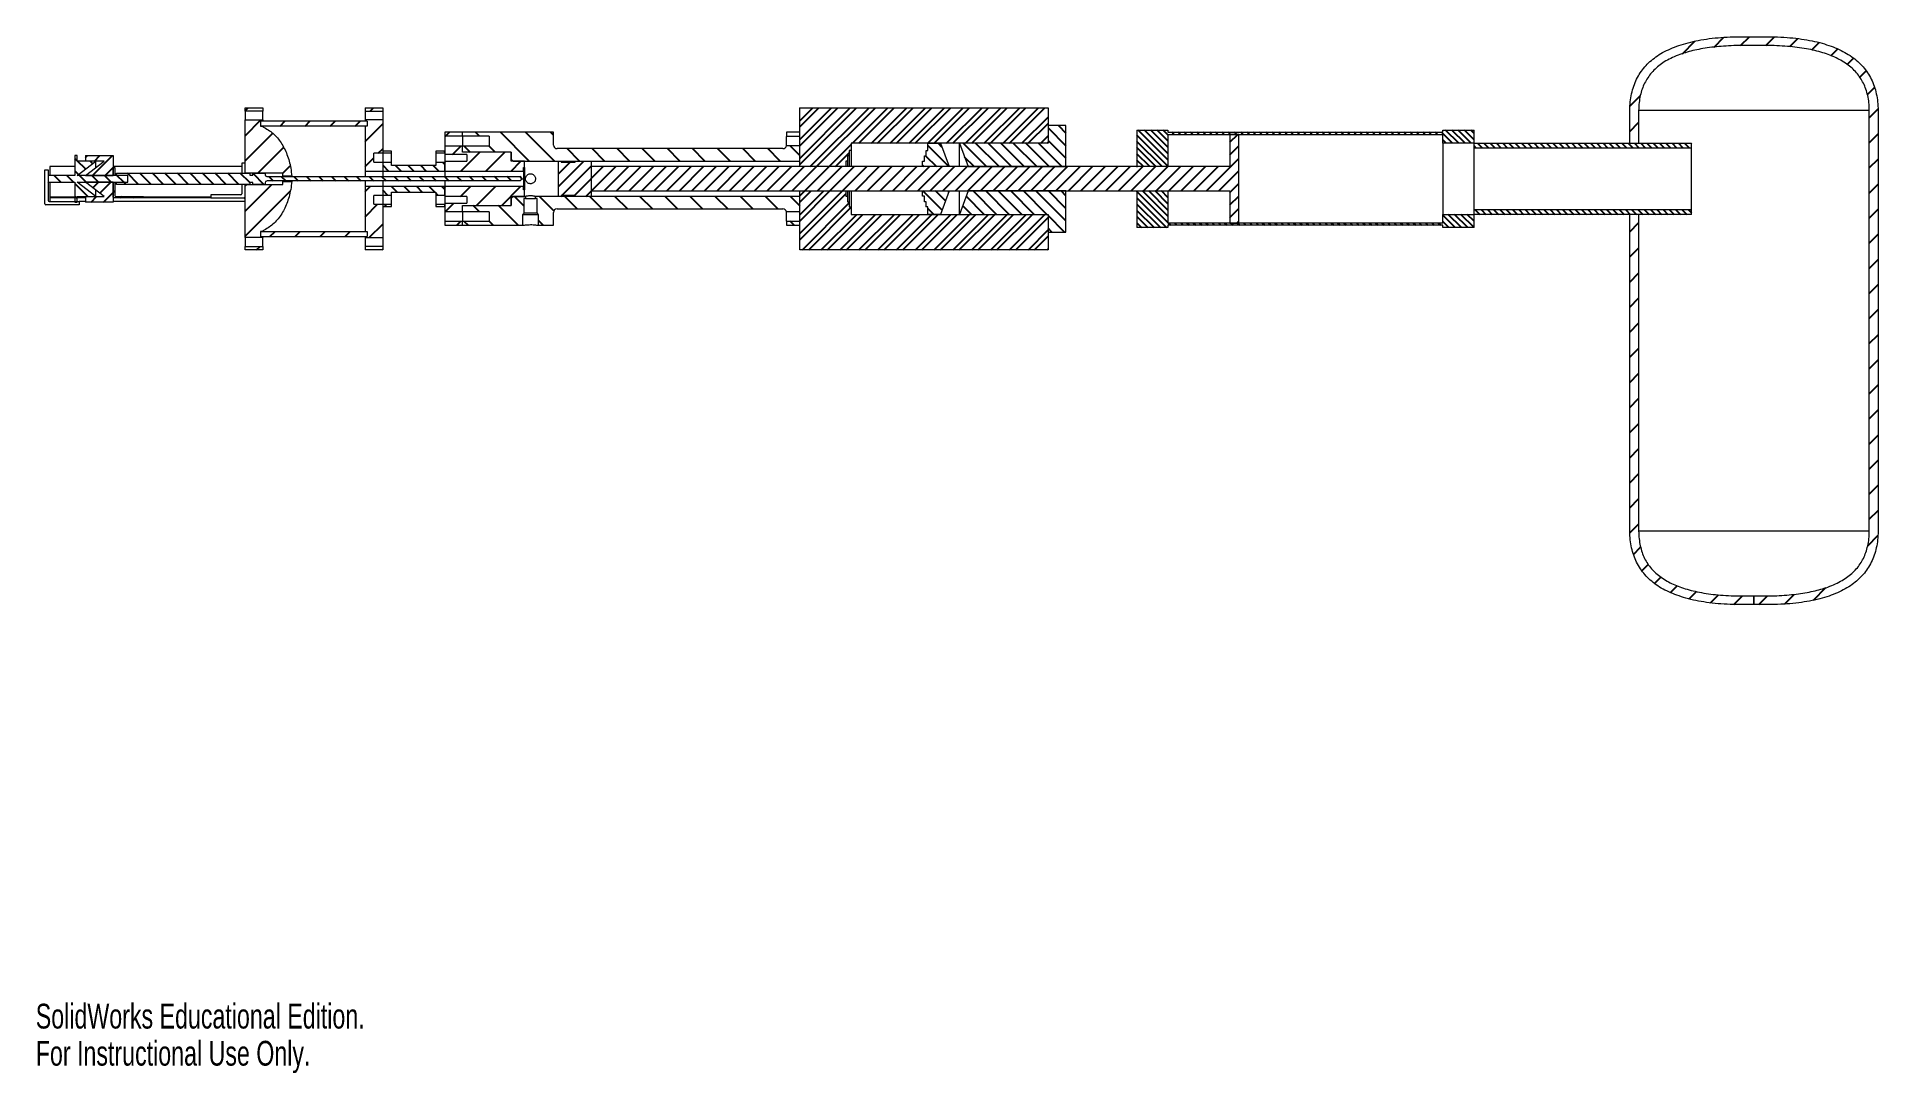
# Model space of a CAD drawing. Header units: inches. Extents: x 0 to 10.9, y 0 to 6.1.
import ezdxf

# ---------------------------------------------------------------- set-up
doc = ezdxf.new("R2010")
doc.units = ezdxf.units.IN
doc.header["$MEASUREMENT"] = 0
doc.styles.add('SLDTEXTSTYLE0', font='TXT', dxfattribs={"width": 0.7})

msp = doc.modelspace()

# ---------------------------------------------------------------- hatches: boundary and pattern name
at = {"linetype": 'Continuous'}
h = msp.add_hatch(dxfattribs=at)
h.set_pattern_fill('ANSI31', scale=0.8421, style=0)
edge = h.paths.add_edge_path(flags=0)
edge.add_line((10.876, 5.71), (10.876, 3.214))
edge.add_spline(control_points=[(10.876, 3.214), (10.876, 3.21), (10.876, 3.202), (10.875, 3.187), (10.874, 3.168), (10.871, 3.147), (10.866, 3.12), (10.857, 3.088), (10.842, 3.053), (10.823, 3.02), (10.793, 2.981), (10.745, 2.937), (10.681, 2.902), (10.62, 2.878), (10.569, 2.863), (10.512, 2.85), (10.461, 2.842), (10.418, 2.837), (10.384, 2.834), (10.355, 2.832), (10.331, 2.831), (10.319, 2.83), (10.312, 2.83)], knot_values=[0.087122, 0.087122, 0.087122, 0.087122, 0.101379, 0.115637, 0.144152, 0.172667, 0.201182, 0.258212, 0.315242, 0.372272, 0.429302, 0.543362, 0.657422, 0.714453, 0.771483, 0.828513, 0.885543, 0.914058, 0.942573, 0.971088, 0.985345, 0.999603, 0.999603, 0.999603, 0.999603], weights=[1, 1, 1, 1, 1, 1, 1, 1, 1, 1, 1, 1, 1, 1, 1, 1, 1, 1, 1, 1, 1, 1, 1], degree=3, periodic=0)
edge.add_line((10.312, 2.83), (10.192, 2.83))
edge.add_line((10.192, 2.83), (10.192, 2.778))
edge.add_line((10.192, 2.778), (10.314, 2.778))
edge.add_spline(control_points=[(10.314, 2.778), (10.924, 2.797), (10.929, 3.213)], knot_values=[0.495445, 0.495445, 0.495445, 0.502051, 0.502051, 0.502051], weights=[1, 1, 1], degree=2, periodic=0)
edge.add_line((10.929, 3.213), (10.929, 5.71))
edge.add_spline(control_points=[(10.929, 5.71), (10.924, 6.127), (10.314, 6.146)], knot_values=[0.497949, 0.497949, 0.497949, 0.504555, 0.504555, 0.504555], weights=[1, 1, 1], degree=2, periodic=0)
edge.add_line((10.314, 6.146), (10.07, 6.146))
edge.add_spline(control_points=[(10.07, 6.146), (9.461, 6.127), (9.455, 5.71)], knot_values=[0.495445, 0.495445, 0.495445, 0.502051, 0.502051, 0.502051], weights=[1, 1, 1], degree=2, periodic=0)
edge.add_line((9.455, 5.71), (9.455, 5.515))
edge.add_line((9.455, 5.515), (9.508, 5.515))
edge.add_line((9.508, 5.515), (9.508, 5.71))
edge.add_spline(control_points=[(9.508, 5.71), (9.508, 5.714), (9.508, 5.722), (9.509, 5.737), (9.511, 5.756), (9.514, 5.777), (9.519, 5.804), (9.528, 5.836), (9.542, 5.871), (9.561, 5.903), (9.591, 5.943), (9.639, 5.986), (9.703, 6.022), (9.765, 6.046), (9.816, 6.061), (9.872, 6.074), (9.923, 6.082), (9.967, 6.087), (10, 6.09), (10.03, 6.092), (10.054, 6.093), (10.066, 6.093), (10.072, 6.094)], knot_values=[0.087122, 0.087122, 0.087122, 0.087122, 0.101379, 0.115637, 0.144152, 0.172667, 0.201182, 0.258212, 0.315242, 0.372272, 0.429302, 0.543362, 0.657422, 0.714453, 0.771483, 0.828513, 0.885543, 0.914058, 0.942573, 0.971088, 0.985345, 0.999603, 0.999603, 0.999603, 0.999603], weights=[1, 1, 1, 1, 1, 1, 1, 1, 1, 1, 1, 1, 1, 1, 1, 1, 1, 1, 1, 1, 1, 1, 1], degree=3, periodic=0)
edge.add_line((10.072, 6.094), (10.312, 6.094))
edge.add_spline(control_points=[(10.312, 6.094), (10.319, 6.093), (10.331, 6.093), (10.355, 6.092), (10.384, 6.09), (10.418, 6.087), (10.461, 6.082), (10.512, 6.074), (10.569, 6.061), (10.62, 6.046), (10.681, 6.022), (10.745, 5.986), (10.793, 5.943), (10.823, 5.903), (10.842, 5.871), (10.857, 5.836), (10.866, 5.804), (10.871, 5.777), (10.874, 5.756), (10.875, 5.737), (10.876, 5.722), (10.876, 5.714), (10.876, 5.71)], knot_values=[0.087122, 0.087122, 0.087122, 0.087122, 0.101379, 0.115637, 0.144152, 0.172667, 0.201182, 0.258212, 0.315242, 0.372272, 0.429302, 0.543362, 0.657422, 0.714453, 0.771483, 0.828513, 0.885543, 0.914058, 0.942573, 0.971088, 0.985345, 0.999603, 0.999603, 0.999603, 0.999603], weights=[1, 1, 1, 1, 1, 1, 1, 1, 1, 1, 1, 1, 1, 1, 1, 1, 1, 1, 1, 1, 1, 1, 1], degree=3, periodic=0)
h = msp.add_hatch(dxfattribs=at)
h.set_pattern_fill('ANSI31', scale=0.8421, style=0)
h.paths.add_polyline_path([(1.347, 5.725), (1.242, 5.725), (1.242, 5.705), (1.347, 5.705)], flags=0)
h = msp.add_hatch(dxfattribs=at)
h.set_pattern_fill('ANSI31', scale=0.8421, style=0)
h.paths.add_polyline_path([(2.058, 5.725), (1.953, 5.725), (1.953, 5.705), (2.058, 5.705)], flags=0)
h = msp.add_hatch(dxfattribs=at)
h.set_pattern_fill('ANSI32', scale=0.210526, style=0)
h.paths.add_polyline_path([(4.532, 5.376), (4.805, 5.376), (4.805, 5.408), (4.816, 5.408), (4.816, 5.44), (4.826, 5.44), (4.826, 5.471), (4.837, 5.471), (4.837, 5.515), (6.005, 5.515), (6.005, 5.725), (4.532, 5.725)], flags=0)
h = msp.add_hatch(dxfattribs=at)
h.set_pattern_fill('ANSI31', scale=0.8421, style=0)
edge = h.paths.add_edge_path(flags=0)
edge.add_line((1.466, 5.337), (1.466, 5.32))
edge.add_line((1.466, 5.32), (1.519, 5.32))
edge.add_spline(control_points=[(1.519, 5.32), (1.497, 5.537), (1.347, 5.613)], knot_values=[0, 0, 0, 1, 1, 1], weights=[1, 1, 1], degree=2, periodic=0)
edge.add_line((1.347, 5.613), (1.347, 5.617))
edge.add_line((1.347, 5.617), (1.334, 5.617))
edge.add_line((1.334, 5.617), (1.334, 5.646))
edge.add_line((1.334, 5.646), (1.347, 5.646))
edge.add_line((1.347, 5.646), (1.347, 5.653))
edge.add_line((1.347, 5.653), (1.242, 5.653))
edge.add_line((1.242, 5.653), (1.242, 5.337))
edge.add_line((1.242, 5.337), (1.466, 5.337))
h = msp.add_hatch(dxfattribs=at)
h.set_pattern_fill('ANSI31', scale=0.8421, style=0)
h.paths.add_polyline_path([(1.966, 5.617), (1.966, 5.646), (1.334, 5.646), (1.334, 5.617)], flags=0)
h = msp.add_hatch(dxfattribs=at)
h.set_pattern_fill('ANSI31', scale=0.8421, style=0)
h.paths.add_polyline_path([(1.953, 5.646), (1.966, 5.646), (1.966, 5.617), (1.953, 5.617), (1.953, 5.35), (2.058, 5.35), (2.058, 5.403), (2.005, 5.403), (2.005, 5.455), (2.058, 5.455), (2.058, 5.653), (1.953, 5.653)], flags=0)
h = msp.add_hatch(dxfattribs=at)
h.set_pattern_fill('ANSI31', scale=0.8421, style=0)
h.paths.add_polyline_path([(2.532, 5.58), (2.426, 5.58), (2.426, 5.556), (2.532, 5.556)], flags=0)
h = msp.add_hatch(dxfattribs=at)
h.set_pattern_fill('ANSI31', scale=0.8421, angle=90, style=0)
edge = h.paths.add_edge_path(flags=0)
edge.add_arc((3.092, 5.504), 0.0211, 180, 270, ccw=False)
edge.add_line((3.071, 5.504), (3.071, 5.58))
edge.add_line((3.071, 5.58), (2.532, 5.58))
edge.add_line((2.532, 5.58), (2.532, 5.556))
edge.add_line((2.532, 5.556), (2.69, 5.556))
edge.add_line((2.69, 5.556), (2.69, 5.5))
edge.add_line((2.69, 5.5), (2.532, 5.5))
edge.add_line((2.532, 5.5), (2.532, 5.462))
edge.add_line((2.532, 5.462), (2.821, 5.462))
edge.add_line((2.821, 5.462), (2.821, 5.42))
edge.add_line((2.821, 5.42), (2.832, 5.409))
edge.add_line((2.832, 5.409), (4.532, 5.409))
edge.add_line((4.532, 5.409), (4.532, 5.501))
edge.add_line((4.532, 5.501), (4.453, 5.501))
edge.add_arc((4.432, 5.504), 0.0211, 270, 351.2282, ccw=False)
edge.add_line((4.432, 5.483), (3.092, 5.483))
h = msp.add_hatch(dxfattribs=at)
h.set_pattern_fill('ANSI31', scale=0.8421, angle=90, style=0)
h.paths.add_polyline_path([(4.453, 5.555), (4.532, 5.555), (4.532, 5.58), (4.453, 5.58)], flags=0)
h = msp.add_hatch(dxfattribs=at)
h.set_pattern_fill('ANSI31', scale=0.42105, angle=90, style=0)
h.paths.add_polyline_path([(6.005, 5.62), (6.005, 5.515), (5.479, 5.515), (5.53, 5.376), (6.111, 5.376), (6.111, 5.62)], flags=0)
h = msp.add_hatch(dxfattribs=at)
h.set_pattern_fill('ANSI31', scale=0.210526, angle=90, style=0)
h.paths.add_polyline_path([(6.716, 5.593), (6.532, 5.593), (6.532, 5.376), (6.716, 5.376), (6.716, 5.567), (8.347, 5.567), (8.347, 5.515), (8.532, 5.515), (8.532, 5.593), (8.347, 5.593), (8.347, 5.58), (6.716, 5.58)], flags=0)
h = msp.add_hatch(dxfattribs=at)
h.set_pattern_fill('ANSI31', scale=0.42105, angle=90, style=0)
h.paths.add_polyline_path([(2.111, 5.468), (2.058, 5.468), (2.058, 5.455), (2.111, 5.455)], flags=0)
h = msp.add_hatch(dxfattribs=at)
h.set_pattern_fill('ANSI31', scale=0.42105, angle=90, style=0)
h.paths.add_polyline_path([(2.426, 5.455), (2.426, 5.468), (2.374, 5.468), (2.374, 5.455)], flags=0)
h = msp.add_hatch(dxfattribs=at)
h.set_pattern_fill('ANSI31', scale=0.8421, style=0)
h.paths.add_polyline_path([(2.821, 5.462), (2.532, 5.462), (2.532, 5.5), (2.426, 5.5), (2.426, 5.449), (2.558, 5.449), (2.558, 5.409), (2.426, 5.409), (2.426, 5.35), (2.894, 5.35), (2.894, 5.37), (2.9, 5.37), (2.9, 5.409), (2.821, 5.409)], flags=0)
h = msp.add_hatch(dxfattribs=at)
h.set_pattern_fill('ANSI31', scale=0.421053, style=0)
h.paths.add_polyline_path([(7.084, 5.041), (7.137, 5.041), (7.137, 5.567), (7.084, 5.567), (7.084, 5.376), (3.295, 5.376), (3.295, 5.232), (7.084, 5.232)], flags=0)
h = msp.add_hatch(dxfattribs=at)
h.set_pattern_fill('ANSI31', scale=0.42105, angle=90, style=0)
h.paths.add_polyline_path([(5.367, 5.515), (5.292, 5.515), (5.292, 5.471), (5.281, 5.471), (5.281, 5.44), (5.271, 5.44), (5.271, 5.408), (5.26, 5.408), (5.26, 5.376), (5.418, 5.376)], flags=0)
h = msp.add_hatch(dxfattribs=at)
h.set_pattern_fill('ANSI31', scale=0.210526, angle=90, style=0)
h.paths.add_polyline_path([(8.532, 5.515), (8.532, 5.488), (9.821, 5.488), (9.821, 5.515)], flags=0)
h = msp.add_hatch(dxfattribs=at)
h.set_pattern_fill('ANSI31', scale=0.42105, angle=90, style=0)
h.paths.add_polyline_path([(0.232, 5.324), (0.074, 5.324), (0.074, 5.284), (0.232, 5.284), (0.232, 5.166), (0.245, 5.166), (0.245, 5.199), (0.356, 5.199), (0.245, 5.284), (0.547, 5.284), (0.547, 5.324), (0.245, 5.324), (0.356, 5.409), (0.245, 5.409), (0.245, 5.442), (0.232, 5.442)], flags=0)
h = msp.add_hatch(dxfattribs=at)
h.set_pattern_fill('ANSI31', scale=0.42105, style=0)
h.paths.add_polyline_path([(0.459, 5.442), (0.294, 5.442), (0.294, 5.409), (0.406, 5.409), (0.294, 5.324), (0.459, 5.324)], flags=0)
h = msp.add_hatch(dxfattribs=at)
h.set_pattern_fill('ANSI31', scale=0.42105, style=0)
h.paths.add_polyline_path([(0.459, 5.324), (0.469, 5.324), (0.469, 5.37), (0.459, 5.37)], flags=0)
h = msp.add_hatch(dxfattribs=at)
h.set_pattern_fill('ANSI31', scale=0.42105, angle=90, style=0)
h.paths.add_polyline_path([(2.374, 5.403), (2.374, 5.383), (2.111, 5.383), (2.111, 5.403), (2.058, 5.403), (2.058, 5.35), (2.426, 5.35), (2.426, 5.403)], flags=0)
h = msp.add_hatch(dxfattribs=at)
h.set_pattern_fill('ANSI31', scale=0.42105, style=0)
h.paths.add_polyline_path([(3.1, 5.201), (3.116, 5.199), (3.116, 5.205), (3.199, 5.205), (3.199, 5.199), (3.295, 5.199), (3.295, 5.409), (3.199, 5.409), (3.199, 5.403), (3.116, 5.403), (3.116, 5.409), (3.1, 5.407)], flags=0)
h = msp.add_hatch(dxfattribs=at)
h.set_pattern_fill('ANSI31', scale=0.42105, style=0)
h.paths.add_polyline_path([(0.459, 5.166), (0.459, 5.284), (0.294, 5.284), (0.406, 5.199), (0.294, 5.199), (0.294, 5.166)], flags=0)
h = msp.add_hatch(dxfattribs=at)
h.set_pattern_fill('ANSI31', scale=0.42105, style=0)
edge = h.paths.add_edge_path(flags=0)
edge.add_line((0.469, 5.205), (0.469, 5.284))
edge.add_line((0.469, 5.284), (0.459, 5.284))
edge.add_line((0.459, 5.284), (0.459, 5.195))
edge.add_arc((0.464, 5.195), 0.00526, 180, 270)
edge.add_line((0.464, 5.19), (0.64, 5.19))
edge.add_line((0.64, 5.19), (0.64, 5.199))
edge.add_line((0.64, 5.199), (0.474, 5.199))
edge.add_arc((0.474, 5.205), 0.00526, 180, 270, ccw=False)
h = msp.add_hatch(dxfattribs=at)
h.set_pattern_fill('ANSI31', scale=0.42105, angle=90, style=0)
edge = h.paths.add_edge_path(flags=0)
edge.add_line((2.887, 5.304), (2.874, 5.317))
edge.add_line((2.874, 5.317), (1.371, 5.317))
edge.add_arc((1.371, 5.328), 0.0105, 180, 270, ccw=False)
edge.add_line((1.361, 5.328), (1.361, 5.337))
edge.add_line((1.361, 5.337), (1.288, 5.337))
edge.add_line((1.288, 5.337), (1.288, 5.326))
edge.add_line((1.288, 5.326), (1.269, 5.326))
edge.add_line((1.269, 5.326), (1.269, 5.337))
edge.add_line((1.269, 5.337), (0.479, 5.337))
edge.add_line((0.479, 5.337), (0.479, 5.324))
edge.add_line((0.479, 5.324), (0.547, 5.324))
edge.add_line((0.547, 5.324), (0.547, 5.284))
edge.add_line((0.547, 5.284), (0.479, 5.284))
edge.add_line((0.479, 5.284), (0.479, 5.271))
edge.add_line((0.479, 5.271), (1.269, 5.271))
edge.add_line((1.269, 5.271), (1.269, 5.282))
edge.add_line((1.269, 5.282), (1.288, 5.282))
edge.add_line((1.288, 5.282), (1.288, 5.271))
edge.add_line((1.288, 5.271), (1.361, 5.271))
edge.add_line((1.361, 5.271), (1.361, 5.28))
edge.add_arc((1.371, 5.28), 0.0105, 90, 180, ccw=False)
edge.add_line((1.371, 5.291), (2.874, 5.291))
edge.add_line((2.874, 5.291), (2.887, 5.304))
h = msp.add_hatch(dxfattribs=at)
h.set_pattern_fill('ANSI31', scale=0.8421, style=0)
edge = h.paths.add_edge_path(flags=0)
edge.add_line((1.242, 5.271), (1.242, 4.955))
edge.add_line((1.242, 4.955), (1.347, 4.955))
edge.add_line((1.347, 4.955), (1.347, 4.962))
edge.add_line((1.347, 4.962), (1.334, 4.962))
edge.add_line((1.334, 4.962), (1.334, 4.992))
edge.add_line((1.334, 4.992), (1.347, 4.992))
edge.add_line((1.347, 4.992), (1.347, 4.995))
edge.add_spline(control_points=[(1.347, 4.995), (1.497, 5.071), (1.519, 5.288)], knot_values=[0, 0, 0, 1, 1, 1], weights=[1, 1, 1], degree=2, periodic=0)
edge.add_line((1.519, 5.288), (1.466, 5.288))
edge.add_line((1.466, 5.288), (1.466, 5.271))
edge.add_line((1.466, 5.271), (1.242, 5.271))
h = msp.add_hatch(dxfattribs=at)
h.set_pattern_fill('ANSI31', scale=0.8421, style=0)
h.paths.add_polyline_path([(1.966, 4.962), (1.953, 4.962), (1.953, 4.955), (2.058, 4.955), (2.058, 5.153), (2.005, 5.153), (2.005, 5.205), (2.058, 5.205), (2.058, 5.258), (1.953, 5.258), (1.953, 4.992), (1.966, 4.992)], flags=0)
h = msp.add_hatch(dxfattribs=at)
h.set_pattern_fill('ANSI31', scale=0.42105, angle=90, style=0)
h.paths.add_polyline_path([(2.111, 5.205), (2.111, 5.225), (2.374, 5.225), (2.374, 5.205), (2.426, 5.205), (2.426, 5.258), (2.058, 5.258), (2.058, 5.205)], flags=0)
h = msp.add_hatch(dxfattribs=at)
h.set_pattern_fill('ANSI31', scale=0.8421, style=0)
h.paths.add_polyline_path([(2.426, 5.108), (2.532, 5.108), (2.532, 5.146), (2.821, 5.146), (2.821, 5.199), (2.9, 5.199), (2.9, 5.238), (2.894, 5.238), (2.894, 5.258), (2.426, 5.258), (2.426, 5.199), (2.558, 5.199), (2.558, 5.159), (2.426, 5.159)], flags=0)
h = msp.add_hatch(dxfattribs=at)
h.set_pattern_fill('ANSI31', scale=0.42105, angle=90, style=0)
h.paths.add_polyline_path([(2.111, 5.153), (2.058, 5.153), (2.058, 5.14), (2.111, 5.14)], flags=0)
h = msp.add_hatch(dxfattribs=at)
h.set_pattern_fill('ANSI31', scale=0.42105, angle=90, style=0)
h.paths.add_polyline_path([(2.374, 5.153), (2.374, 5.14), (2.426, 5.14), (2.426, 5.153)], flags=0)
h = msp.add_hatch(dxfattribs=at)
h.set_pattern_fill('ANSI31', scale=0.8421, angle=90, style=0)
edge = h.paths.add_edge_path(flags=0)
edge.add_line((2.532, 5.108), (2.69, 5.108))
edge.add_line((2.69, 5.108), (2.69, 5.052))
edge.add_line((2.69, 5.052), (2.532, 5.052))
edge.add_line((2.532, 5.052), (2.532, 5.028))
edge.add_line((2.532, 5.028), (2.887, 5.028))
edge.add_line((2.887, 5.028), (2.887, 5.093))
edge.add_line((2.887, 5.093), (2.889, 5.093))
edge.add_arc((2.889, 5.101), 0.00737, 270, 360)
edge.add_line((2.896, 5.101), (2.896, 5.188))
edge.add_line((2.896, 5.188), (2.905, 5.188))
edge.add_line((2.905, 5.188), (2.905, 5.199))
edge.add_line((2.905, 5.199), (2.832, 5.199))
edge.add_line((2.832, 5.199), (2.821, 5.188))
edge.add_line((2.821, 5.188), (2.821, 5.146))
edge.add_line((2.821, 5.146), (2.532, 5.146))
edge.add_line((2.532, 5.146), (2.532, 5.108))
h = msp.add_hatch(dxfattribs=at)
h.set_pattern_fill('ANSI31', scale=0.8421, angle=90, style=0)
edge = h.paths.add_edge_path(flags=0)
edge.add_line((4.453, 5.107), (4.532, 5.107))
edge.add_line((4.532, 5.107), (4.532, 5.199))
edge.add_line((4.532, 5.199), (2.964, 5.199))
edge.add_line((2.964, 5.199), (2.964, 5.188))
edge.add_line((2.964, 5.188), (2.974, 5.188))
edge.add_line((2.974, 5.188), (2.974, 5.101))
edge.add_arc((2.981, 5.101), 0.00737, 180, 270)
edge.add_line((2.981, 5.093), (2.982, 5.093))
edge.add_line((2.982, 5.093), (2.982, 5.028))
edge.add_line((2.982, 5.028), (3.071, 5.028))
edge.add_line((3.071, 5.028), (3.071, 5.104))
edge.add_arc((3.092, 5.104), 0.0211, 90, 180, ccw=False)
edge.add_line((3.092, 5.125), (4.432, 5.125))
edge.add_arc((4.432, 5.104), 0.0211, 8.7718, 90, ccw=False)
h = msp.add_hatch(dxfattribs=at)
h.set_pattern_fill('ANSI32', scale=0.210526, style=0)
h.paths.add_polyline_path([(4.532, 4.883), (6.005, 4.883), (6.005, 5.093), (4.837, 5.093), (4.837, 5.137), (4.826, 5.137), (4.826, 5.168), (4.816, 5.168), (4.816, 5.2), (4.805, 5.2), (4.805, 5.232), (4.532, 5.232)], flags=0)
h = msp.add_hatch(dxfattribs=at)
h.set_pattern_fill('ANSI31', scale=0.42105, angle=90, style=0)
h.paths.add_polyline_path([(5.418, 5.232), (5.26, 5.232), (5.26, 5.2), (5.271, 5.2), (5.271, 5.168), (5.281, 5.168), (5.281, 5.137), (5.292, 5.137), (5.292, 5.093), (5.367, 5.093)], flags=0)
h = msp.add_hatch(dxfattribs=at)
h.set_pattern_fill('ANSI31', scale=0.42105, angle=90, style=0)
h.paths.add_polyline_path([(5.53, 5.232), (5.479, 5.093), (6.005, 5.093), (6.005, 4.988), (6.111, 4.988), (6.111, 5.232)], flags=0)
h = msp.add_hatch(dxfattribs=at)
h.set_pattern_fill('ANSI31', scale=0.210526, angle=90, style=0)
h.paths.add_polyline_path([(6.716, 5.232), (6.532, 5.232), (6.532, 5.015), (6.716, 5.015), (6.716, 5.028), (8.347, 5.028), (8.347, 5.015), (8.532, 5.015), (8.532, 5.093), (8.347, 5.093), (8.347, 5.041), (6.716, 5.041)], flags=0)
h = msp.add_hatch(dxfattribs=at)
h.set_pattern_fill('ANSI31', scale=0.8421, style=0)
h.paths.add_polyline_path([(2.532, 5.052), (2.426, 5.052), (2.426, 5.028), (2.532, 5.028)], flags=0)
h = msp.add_hatch(dxfattribs=at)
h.set_pattern_fill('ANSI31', scale=0.8421, angle=90, style=0)
h.paths.add_polyline_path([(4.453, 5.028), (4.532, 5.028), (4.532, 5.053), (4.453, 5.053)], flags=0)
h = msp.add_hatch(dxfattribs=at)
h.set_pattern_fill('ANSI31', scale=0.210526, angle=90, style=0)
h.paths.add_polyline_path([(8.532, 5.093), (9.821, 5.093), (9.821, 5.12), (8.532, 5.12)], flags=0)
h = msp.add_hatch(dxfattribs=at)
h.set_pattern_fill('ANSI31', scale=0.8421, style=0)
edge = h.paths.add_edge_path(flags=0)
edge.add_line((10.192, 2.83), (10.072, 2.83))
edge.add_spline(control_points=[(10.072, 2.83), (10.066, 2.83), (10.054, 2.831), (10.03, 2.832), (10, 2.834), (9.967, 2.837), (9.923, 2.842), (9.872, 2.85), (9.816, 2.863), (9.765, 2.878), (9.703, 2.902), (9.639, 2.937), (9.591, 2.981), (9.561, 3.02), (9.542, 3.053), (9.528, 3.088), (9.519, 3.12), (9.514, 3.147), (9.511, 3.168), (9.509, 3.187), (9.508, 3.202), (9.508, 3.21), (9.508, 3.214)], knot_values=[0.087122, 0.087122, 0.087122, 0.087122, 0.101379, 0.115637, 0.144152, 0.172667, 0.201182, 0.258212, 0.315242, 0.372272, 0.429302, 0.543362, 0.657422, 0.714453, 0.771483, 0.828513, 0.885543, 0.914058, 0.942573, 0.971088, 0.985345, 0.999603, 0.999603, 0.999603, 0.999603], weights=[1, 1, 1, 1, 1, 1, 1, 1, 1, 1, 1, 1, 1, 1, 1, 1, 1, 1, 1, 1, 1, 1, 1], degree=3, periodic=0)
edge.add_line((9.508, 3.214), (9.508, 5.093))
edge.add_line((9.508, 5.093), (9.455, 5.093))
edge.add_line((9.455, 5.093), (9.455, 3.213))
edge.add_spline(control_points=[(9.455, 3.213), (9.461, 2.797), (10.07, 2.778)], knot_values=[0.497949, 0.497949, 0.497949, 0.504555, 0.504555, 0.504555], weights=[1, 1, 1], degree=2, periodic=0)
edge.add_line((10.07, 2.778), (10.192, 2.778))
edge.add_line((10.192, 2.778), (10.192, 2.83))
h = msp.add_hatch(dxfattribs=at)
h.set_pattern_fill('ANSI31', scale=0.8421, style=0)
h.paths.add_polyline_path([(1.334, 4.992), (1.334, 4.962), (1.966, 4.962), (1.966, 4.992)], flags=0)
h = msp.add_hatch(dxfattribs=at)
h.set_pattern_fill('ANSI31', scale=0.8421, style=0)
h.paths.add_polyline_path([(1.347, 4.903), (1.242, 4.903), (1.242, 4.883), (1.347, 4.883)], flags=0)
h = msp.add_hatch(dxfattribs=at)
h.set_pattern_fill('ANSI31', scale=0.8421, style=0)
h.paths.add_polyline_path([(2.058, 4.883), (2.058, 4.903), (1.953, 4.903), (1.953, 4.883)], flags=0)

# ---------------------------------------------------------------- linework, layer by layer
at = {"color": 7, "linetype": 'Continuous', "lineweight": 15}
for p, q in [((10.07, 6.146), (10.314, 6.146)), ((10.312, 6.094), (10.072, 6.094)), ((1.242, 5.705), (1.242, 5.725)), ((1.242, 5.725), (1.347, 5.725)), ((1.347, 5.705), (1.242, 5.705)), ((1.242, 5.705), (1.242, 5.653)), ((1.347, 5.725), (1.347, 5.705)), ((1.347, 5.653), (1.347, 5.705)), ((1.953, 5.725), (2.058, 5.725)), ((1.953, 5.725), (1.953, 5.705)), ((1.953, 5.705), (2.058, 5.705)), ((1.953, 5.705), (1.953, 5.653)), ((2.058, 5.725), (2.058, 5.705)), ((2.058, 5.705), (2.058, 5.653)), ((4.532, 5.725), (6.005, 5.725)), ((4.532, 5.376), (4.532, 5.725)), ((6.005, 5.725), (6.005, 5.515)), ((9.455, 5.515), (9.455, 5.71)), ((9.508, 5.71), (9.508, 5.515)), ((10.876, 5.71), (9.508, 5.71)), ((10.876, 3.214), (10.876, 5.71)), ((10.929, 5.71), (10.929, 3.213)), ((1.242, 5.653), (1.347, 5.653)), ((1.242, 5.337), (1.242, 5.653)), ((1.966, 5.646), (1.334, 5.646)), ((1.334, 5.646), (1.334, 5.617)), ((1.347, 5.646), (1.334, 5.646)), ((1.966, 5.617), (1.334, 5.617)), ((1.334, 5.617), (1.347, 5.617)), ((1.347, 5.653), (1.347, 5.646)), ((1.347, 5.617), (1.347, 5.613)), ((2.058, 5.653), (1.953, 5.653)), ((1.953, 5.653), (1.953, 5.646)), ((1.966, 5.646), (1.953, 5.646)), ((1.966, 5.617), (1.953, 5.617)), ((1.953, 5.617), (1.953, 5.35)), ((1.966, 5.646), (1.966, 5.617)), ((2.058, 5.653), (2.058, 5.455)), ((2.532, 5.58), (2.426, 5.58)), ((2.426, 5.58), (2.426, 5.556)), ((2.532, 5.556), (2.532, 5.58)), ((3.071, 5.58), (2.532, 5.58)), ((3.071, 5.504), (3.071, 5.58)), ((4.532, 5.58), (4.453, 5.58)), ((4.453, 5.58), (4.453, 5.555)), ((4.532, 5.555), (4.532, 5.58)), ((6.111, 5.62), (6.005, 5.62)), ((6.005, 5.62), (6.005, 5.515)), ((6.111, 5.376), (6.111, 5.62)), ((6.532, 5.593), (6.716, 5.593)), ((6.532, 5.593), (6.532, 5.376)), ((6.716, 5.593), (6.716, 5.58)), ((6.716, 5.58), (8.347, 5.58)), ((8.347, 5.593), (8.532, 5.593)), ((8.347, 5.58), (8.347, 5.593)), ((8.532, 5.515), (8.532, 5.593)), ((2.111, 5.468), (2.058, 5.468)), ((2.058, 5.468), (2.058, 5.455)), ((2.111, 5.455), (2.111, 5.468)), ((2.374, 5.468), (2.374, 5.455)), ((2.426, 5.468), (2.374, 5.468)), ((2.532, 5.556), (2.426, 5.556)), ((2.426, 5.556), (2.426, 5.5)), ((2.426, 5.5), (2.532, 5.5)), ((2.426, 5.5), (2.426, 5.449)), ((2.426, 5.455), (2.426, 5.468)), ((2.532, 5.556), (2.532, 5.5)), ((2.69, 5.556), (2.532, 5.556)), ((2.532, 5.462), (2.532, 5.5)), ((2.532, 5.5), (2.69, 5.5)), ((2.821, 5.462), (2.532, 5.462)), ((2.69, 5.556), (2.69, 5.5)), ((2.821, 5.409), (2.821, 5.462)), ((2.821, 5.462), (2.821, 5.42)), ((4.432, 5.483), (3.092, 5.483)), ((4.532, 5.555), (4.453, 5.555)), ((4.453, 5.503), (4.453, 5.555)), ((4.453, 5.501), (4.532, 5.501)), ((4.532, 5.409), (4.532, 5.501)), ((4.837, 5.471), (4.826, 5.471)), ((4.826, 5.471), (4.826, 5.44)), ((6.005, 5.515), (4.837, 5.515)), ((4.837, 5.515), (4.837, 5.471)), ((4.837, 5.471), (4.837, 5.376)), ((5.281, 5.471), (5.292, 5.471)), ((5.281, 5.44), (5.281, 5.471)), ((5.292, 5.515), (5.367, 5.515)), ((5.292, 5.471), (5.292, 5.515)), ((5.367, 5.515), (5.418, 5.376)), ((5.479, 5.376), (5.479, 5.515)), ((5.479, 5.515), (5.53, 5.376)), ((6.005, 5.515), (5.479, 5.515)), ((6.716, 5.567), (8.347, 5.567)), ((6.716, 5.567), (6.716, 5.376)), ((7.137, 5.567), (7.084, 5.567)), ((7.084, 5.567), (7.084, 5.376)), ((7.137, 5.041), (7.137, 5.567)), ((8.347, 5.515), (8.347, 5.567)), ((8.532, 5.515), (8.347, 5.515)), ((8.347, 5.515), (8.347, 5.093)), ((8.532, 5.515), (9.821, 5.515)), ((8.532, 5.488), (8.532, 5.515)), ((8.532, 5.12), (8.532, 5.488)), ((8.532, 5.488), (9.821, 5.488)), ((9.455, 5.515), (9.508, 5.515)), ((9.821, 5.488), (9.821, 5.515)), ((9.821, 5.12), (9.821, 5.488)), ((0.054, 5.357), (0.074, 5.357)), ((0.054, 5.155), (0.054, 5.357)), ((0.074, 5.357), (0.074, 5.175)), ((0.232, 5.376), (0.084, 5.376)), ((0.084, 5.376), (0.084, 5.324)), ((0.245, 5.442), (0.232, 5.442)), ((0.232, 5.442), (0.232, 5.324)), ((0.245, 5.409), (0.245, 5.442)), ((0.356, 5.409), (0.245, 5.409)), ((0.245, 5.324), (0.356, 5.409)), ((0.294, 5.442), (0.459, 5.442)), ((0.294, 5.442), (0.294, 5.409)), ((0.294, 5.324), (0.406, 5.409)), ((0.406, 5.409), (0.294, 5.409)), ((0.356, 5.371), (0.356, 5.409)), ((0.459, 5.442), (0.459, 5.324)), ((1.222, 5.376), (0.459, 5.376)), ((0.459, 5.324), (0.459, 5.37)), ((0.459, 5.37), (0.469, 5.37)), ((0.469, 5.37), (0.469, 5.324)), ((1.242, 5.396), (1.222, 5.396)), ((1.222, 5.396), (1.222, 5.337)), ((2.058, 5.455), (2.005, 5.455)), ((2.005, 5.403), (2.005, 5.455)), ((2.005, 5.403), (2.058, 5.403)), ((2.111, 5.455), (2.058, 5.455)), ((2.058, 5.455), (2.058, 5.403)), ((2.058, 5.403), (2.058, 5.35)), ((2.058, 5.403), (2.111, 5.403)), ((2.111, 5.403), (2.111, 5.455)), ((2.111, 5.383), (2.111, 5.403)), ((2.374, 5.383), (2.111, 5.383)), ((2.426, 5.455), (2.374, 5.455)), ((2.374, 5.455), (2.374, 5.403)), ((2.374, 5.403), (2.374, 5.383)), ((2.374, 5.403), (2.426, 5.403)), ((2.558, 5.449), (2.426, 5.449)), ((2.426, 5.449), (2.426, 5.409)), ((2.426, 5.409), (2.558, 5.409)), ((2.426, 5.409), (2.426, 5.35)), ((2.426, 5.35), (2.426, 5.403)), ((2.558, 5.449), (2.558, 5.409)), ((2.821, 5.42), (2.832, 5.409)), ((2.9, 5.409), (2.821, 5.409)), ((2.832, 5.409), (4.532, 5.409)), ((2.894, 5.37), (2.9, 5.37)), ((2.894, 5.35), (2.894, 5.37)), ((2.9, 5.37), (2.9, 5.409)), ((2.9, 5.37), (2.9, 5.238)), ((3.1, 5.407), (3.116, 5.409)), ((3.1, 5.201), (3.1, 5.407)), ((3.116, 5.409), (3.116, 5.403)), ((3.116, 5.403), (3.199, 5.403)), ((3.199, 5.409), (3.295, 5.409)), ((3.199, 5.403), (3.199, 5.409)), ((3.295, 5.409), (3.295, 5.199)), ((7.084, 5.376), (3.295, 5.376)), ((3.295, 5.376), (3.295, 5.232)), ((4.805, 5.376), (4.532, 5.376)), ((4.816, 5.408), (4.805, 5.408)), ((4.805, 5.408), (4.805, 5.376)), ((4.826, 5.44), (4.816, 5.44)), ((4.816, 5.44), (4.816, 5.408)), ((4.816, 5.408), (4.816, 5.376)), ((4.826, 5.44), (4.826, 5.376)), ((5.26, 5.408), (5.271, 5.408)), ((5.26, 5.376), (5.26, 5.408)), ((5.418, 5.376), (5.26, 5.376)), ((5.271, 5.44), (5.281, 5.44)), ((5.271, 5.408), (5.271, 5.44)), ((5.53, 5.376), (6.111, 5.376)), ((6.716, 5.376), (6.532, 5.376)), ((0.232, 5.324), (0.074, 5.324)), ((0.074, 5.324), (0.074, 5.284)), ((0.074, 5.284), (0.232, 5.284)), ((0.084, 5.284), (0.084, 5.195)), ((0.232, 5.284), (0.232, 5.166)), ((0.547, 5.324), (0.245, 5.324)), ((0.356, 5.199), (0.245, 5.284)), ((0.245, 5.284), (0.547, 5.284)), ((0.294, 5.324), (0.459, 5.324)), ((0.406, 5.199), (0.294, 5.284)), ((0.459, 5.284), (0.294, 5.284)), ((0.469, 5.324), (0.459, 5.324)), ((0.459, 5.284), (0.459, 5.166)), ((0.459, 5.284), (0.469, 5.284)), ((0.459, 5.195), (0.459, 5.284)), ((0.469, 5.284), (0.469, 5.205)), ((0.479, 5.337), (1.269, 5.337)), ((0.479, 5.324), (0.479, 5.337)), ((0.547, 5.324), (0.479, 5.324)), ((0.479, 5.284), (0.547, 5.284)), ((0.479, 5.271), (0.479, 5.284)), ((1.269, 5.271), (0.479, 5.271)), ((0.547, 5.284), (0.547, 5.324)), ((1.222, 5.271), (1.222, 5.215)), ((1.466, 5.337), (1.242, 5.337)), ((1.242, 5.271), (1.466, 5.271)), ((1.242, 4.955), (1.242, 5.271)), ((1.269, 5.337), (1.269, 5.326)), ((1.269, 5.326), (1.288, 5.326)), ((1.288, 5.282), (1.269, 5.282)), ((1.269, 5.282), (1.269, 5.271)), ((1.288, 5.337), (1.361, 5.337)), ((1.288, 5.326), (1.288, 5.337)), ((1.288, 5.271), (1.288, 5.282)), ((1.361, 5.271), (1.288, 5.271)), ((1.361, 5.337), (1.361, 5.328)), ((1.361, 5.28), (1.361, 5.271)), ((1.371, 5.317), (2.874, 5.317)), ((2.874, 5.291), (1.371, 5.291)), ((1.466, 5.32), (1.466, 5.337)), ((1.519, 5.32), (1.466, 5.32)), ((1.466, 5.317), (1.466, 5.32)), ((1.466, 5.288), (1.466, 5.291)), ((1.466, 5.288), (1.519, 5.288)), ((1.466, 5.271), (1.466, 5.288)), ((1.519, 5.317), (1.519, 5.32)), ((1.519, 5.288), (1.519, 5.291)), ((1.953, 5.35), (2.058, 5.35)), ((1.953, 5.35), (1.953, 5.317)), ((1.953, 5.291), (1.953, 5.258)), ((2.058, 5.258), (1.953, 5.258)), ((1.953, 5.258), (1.953, 4.992)), ((2.058, 5.35), (2.426, 5.35)), ((2.058, 5.35), (2.058, 5.317)), ((2.058, 5.291), (2.058, 5.258)), ((2.426, 5.258), (2.058, 5.258)), ((2.058, 5.258), (2.058, 5.205)), ((2.426, 5.35), (2.426, 5.317)), ((2.426, 5.35), (2.894, 5.35)), ((2.426, 5.291), (2.426, 5.258)), ((2.894, 5.258), (2.426, 5.258)), ((2.426, 5.258), (2.426, 5.199)), ((2.426, 5.205), (2.426, 5.258)), ((2.874, 5.317), (2.887, 5.304)), ((2.887, 5.304), (2.874, 5.291)), ((2.894, 5.35), (2.894, 5.258)), ((2.894, 5.238), (2.894, 5.258)), ((0.258, 5.15), (0.059, 5.15)), ((0.079, 5.17), (0.258, 5.17)), ((0.084, 5.195), (0.084, 5.19)), ((0.232, 5.19), (0.084, 5.19)), ((0.084, 5.19), (0.084, 5.17)), ((0.232, 5.166), (0.245, 5.166)), ((0.245, 5.199), (0.356, 5.199)), ((0.245, 5.166), (0.245, 5.199)), ((0.294, 5.19), (0.245, 5.19)), ((0.258, 5.17), (0.258, 5.15)), ((0.294, 5.17), (0.258, 5.17)), ((0.294, 5.199), (0.294, 5.166)), ((0.294, 5.199), (0.406, 5.199)), ((0.459, 5.166), (0.294, 5.166)), ((0.356, 5.199), (0.356, 5.237)), ((0.464, 5.19), (0.459, 5.19)), ((1.242, 5.17), (0.459, 5.17)), ((0.64, 5.19), (0.464, 5.19)), ((0.474, 5.199), (0.64, 5.199)), ((0.64, 5.199), (0.64, 5.19)), ((1.038, 5.19), (0.64, 5.19)), ((1.217, 5.209), (1.038, 5.209)), ((1.038, 5.209), (1.038, 5.19)), ((1.038, 5.19), (1.237, 5.19)), ((1.242, 5.19), (1.237, 5.19)), ((2.058, 5.205), (2.005, 5.205)), ((2.005, 5.153), (2.005, 5.205)), ((2.005, 5.153), (2.058, 5.153)), ((2.111, 5.205), (2.058, 5.205)), ((2.058, 5.205), (2.058, 5.153)), ((2.058, 5.153), (2.111, 5.153)), ((2.058, 5.153), (2.058, 5.14)), ((2.058, 5.153), (2.058, 4.955)), ((2.058, 5.14), (2.111, 5.14)), ((2.111, 5.205), (2.111, 5.225)), ((2.111, 5.225), (2.374, 5.225)), ((2.111, 5.153), (2.111, 5.205)), ((2.111, 5.14), (2.111, 5.153)), ((2.374, 5.225), (2.374, 5.205)), ((2.426, 5.205), (2.374, 5.205)), ((2.374, 5.205), (2.374, 5.153)), ((2.374, 5.153), (2.426, 5.153)), ((2.374, 5.153), (2.374, 5.14)), ((2.374, 5.14), (2.426, 5.14)), ((2.558, 5.199), (2.426, 5.199)), ((2.426, 5.199), (2.426, 5.159)), ((2.426, 5.159), (2.558, 5.159)), ((2.426, 5.159), (2.426, 5.108)), ((2.426, 5.14), (2.426, 5.153)), ((2.532, 5.146), (2.821, 5.146)), ((2.532, 5.108), (2.532, 5.146)), ((2.558, 5.199), (2.558, 5.159)), ((2.821, 5.199), (2.9, 5.199)), ((2.821, 5.146), (2.821, 5.199)), ((2.832, 5.199), (2.821, 5.188)), ((2.821, 5.188), (2.821, 5.146)), ((2.905, 5.199), (2.832, 5.199)), ((2.9, 5.238), (2.894, 5.238)), ((2.896, 5.188), (2.896, 5.101)), ((2.905, 5.188), (2.896, 5.188)), ((2.9, 5.199), (2.9, 5.238)), ((2.905, 5.199), (2.905, 5.188)), ((2.905, 5.188), (2.964, 5.188)), ((2.964, 5.188), (2.964, 5.199)), ((4.532, 5.199), (2.964, 5.199)), ((2.974, 5.188), (2.964, 5.188)), ((2.974, 5.101), (2.974, 5.188)), ((3.116, 5.199), (3.1, 5.201)), ((3.199, 5.205), (3.116, 5.205)), ((3.116, 5.205), (3.116, 5.199)), ((3.199, 5.199), (3.199, 5.205)), ((3.295, 5.199), (3.199, 5.199)), ((3.295, 5.232), (7.084, 5.232)), ((4.532, 5.232), (4.805, 5.232)), ((4.532, 4.883), (4.532, 5.232)), ((4.532, 5.107), (4.532, 5.199)), ((4.805, 5.232), (4.805, 5.2)), ((4.805, 5.2), (4.816, 5.2)), ((4.816, 5.232), (4.816, 5.2)), ((4.816, 5.2), (4.816, 5.168)), ((4.816, 5.168), (4.826, 5.168)), ((4.826, 5.232), (4.826, 5.168)), ((4.826, 5.168), (4.826, 5.137)), ((4.826, 5.137), (4.837, 5.137)), ((4.837, 5.232), (4.837, 5.137)), ((4.837, 5.137), (4.837, 5.093)), ((5.26, 5.2), (5.26, 5.232)), ((5.26, 5.232), (5.418, 5.232)), ((5.271, 5.2), (5.26, 5.2)), ((5.271, 5.168), (5.271, 5.2)), ((5.281, 5.168), (5.271, 5.168)), ((5.281, 5.137), (5.281, 5.168)), ((5.292, 5.137), (5.281, 5.137)), ((5.292, 5.093), (5.292, 5.137)), ((5.418, 5.232), (5.367, 5.093)), ((5.479, 5.093), (5.479, 5.232)), ((5.53, 5.232), (5.479, 5.093)), ((6.111, 5.232), (5.53, 5.232)), ((6.111, 4.988), (6.111, 5.232)), ((6.532, 5.232), (6.716, 5.232)), ((6.532, 5.232), (6.532, 5.015)), ((6.716, 5.232), (6.716, 5.041)), ((7.084, 5.232), (7.084, 5.041)), ((2.532, 5.108), (2.426, 5.108)), ((2.426, 5.108), (2.426, 5.052)), ((2.426, 5.052), (2.532, 5.052)), ((2.426, 5.052), (2.426, 5.028)), ((2.426, 5.028), (2.532, 5.028)), ((2.532, 5.108), (2.532, 5.052)), ((2.69, 5.108), (2.532, 5.108)), ((2.532, 5.028), (2.532, 5.052)), ((2.532, 5.052), (2.69, 5.052)), ((2.532, 5.028), (2.887, 5.028)), ((2.69, 5.108), (2.69, 5.052)), ((2.887, 5.093), (2.887, 5.028)), ((2.889, 5.093), (2.887, 5.093)), ((2.889, 5.093), (2.981, 5.093)), ((2.896, 5.101), (2.974, 5.101)), ((2.982, 5.093), (2.981, 5.093)), ((2.982, 5.028), (2.982, 5.093)), ((2.982, 5.028), (3.071, 5.028)), ((3.071, 5.028), (3.071, 5.104)), ((3.092, 5.125), (4.432, 5.125)), ((4.532, 5.107), (4.453, 5.107)), ((4.453, 5.053), (4.453, 5.105)), ((4.453, 5.053), (4.532, 5.053)), ((4.453, 5.053), (4.453, 5.028)), ((4.453, 5.028), (4.532, 5.028)), ((4.532, 5.028), (4.532, 5.053)), ((4.837, 5.093), (6.005, 5.093)), ((5.367, 5.093), (5.292, 5.093)), ((5.479, 5.093), (6.005, 5.093)), ((6.005, 5.093), (6.005, 4.883)), ((6.005, 5.093), (6.005, 4.988)), ((8.347, 5.041), (6.716, 5.041)), ((8.347, 5.028), (6.716, 5.028)), ((6.716, 5.028), (6.716, 5.015)), ((7.084, 5.041), (7.137, 5.041)), ((8.347, 5.093), (8.532, 5.093)), ((8.347, 5.041), (8.347, 5.093)), ((8.347, 5.015), (8.347, 5.028)), ((9.821, 5.12), (8.532, 5.12)), ((8.532, 5.093), (8.532, 5.12)), ((8.532, 5.015), (8.532, 5.093)), ((9.821, 5.093), (8.532, 5.093)), ((9.508, 5.093), (9.455, 5.093)), ((9.455, 3.213), (9.455, 5.093)), ((9.508, 5.093), (9.508, 3.214)), ((9.821, 5.093), (9.821, 5.12)), ((1.347, 4.955), (1.242, 4.955)), ((1.242, 4.955), (1.242, 4.903)), ((1.334, 4.992), (1.966, 4.992)), ((1.334, 4.992), (1.334, 4.962)), ((1.347, 4.992), (1.334, 4.992)), ((1.334, 4.962), (1.966, 4.962)), ((1.334, 4.962), (1.347, 4.962)), ((1.347, 4.995), (1.347, 4.992)), ((1.347, 4.962), (1.347, 4.955)), ((1.347, 4.903), (1.347, 4.955)), ((1.953, 4.992), (1.966, 4.992)), ((1.953, 4.962), (1.966, 4.962)), ((1.953, 4.962), (1.953, 4.955)), ((1.953, 4.955), (2.058, 4.955)), ((1.953, 4.955), (1.953, 4.903)), ((1.966, 4.992), (1.966, 4.962)), ((2.058, 4.955), (2.058, 4.903)), ((6.005, 4.988), (6.111, 4.988)), ((6.716, 5.015), (6.532, 5.015)), ((8.532, 5.015), (8.347, 5.015)), ((1.242, 4.903), (1.347, 4.903)), ((1.242, 4.883), (1.242, 4.903)), ((1.347, 4.883), (1.242, 4.883)), ((1.347, 4.903), (1.347, 4.883)), ((2.058, 4.903), (1.953, 4.903)), ((1.953, 4.903), (1.953, 4.883)), ((2.058, 4.883), (1.953, 4.883)), ((2.058, 4.903), (2.058, 4.883)), ((6.005, 4.883), (4.532, 4.883)), ((10.876, 3.214), (9.508, 3.214)), ((10.192, 2.778), (10.07, 2.778)), ((10.072, 2.83), (10.192, 2.83)), ((10.192, 2.778), (10.192, 2.83)), ((10.192, 2.83), (10.312, 2.83)), ((10.192, 2.83), (10.192, 2.778)), ((10.192, 2.83), (10.192, 2.83)), ((10.314, 2.778), (10.192, 2.778)), ((10.192, 2.778), (10.192, 2.778))]:
    msp.add_line(p, q, dxfattribs=at)
at = {"color": 8, "linetype": 'Continuous', "lineweight": 15}
for p, q in [((0.232, 5.195), (0.084, 5.195)), ((0.294, 5.195), (0.245, 5.195)), ((1.038, 5.195), (0.64, 5.195))]:
    msp.add_line(p, q, dxfattribs=at)
at = {"color": 7, "linetype": 'Continuous', "lineweight": 15}
for centre, radius, start, end in [((3.092, 5.504), 0.0211, 180, 270), ((4.432, 5.504), 0.0211, 270, 351.2282), ((1.371, 5.328), 0.0105, 180, 270), ((1.371, 5.28), 0.0105, 90, 180), ((0.059, 5.155), 0.00526, 180, 270), ((0.079, 5.175), 0.00526, 180, 270), ((0.464, 5.195), 0.00526, 180, 270), ((0.474, 5.205), 0.00526, 180, 270), ((1.217, 5.215), 0.00526, 270, 0), ((1.237, 5.195), 0.00526, 270, 0), ((2.889, 5.101), 0.00737, 270, 0), ((2.981, 5.101), 0.00737, 180, 270), ((3.092, 5.104), 0.0211, 90, 180), ((4.432, 5.104), 0.0211, 8.7718, 90)]:
    msp.add_arc(centre, radius, start, end, dxfattribs=at)
for points, knots in [([(9.455, 5.71), (9.456, 5.727), (9.457, 5.76), (9.465, 5.808), (9.478, 5.853), (9.495, 5.895), (9.517, 5.933), (9.544, 5.968), (9.575, 6), (9.611, 6.028), (9.651, 6.054), (9.697, 6.076), (9.748, 6.096), (9.803, 6.112), (9.863, 6.126), (9.928, 6.136), (9.998, 6.143), (10.046, 6.145), (10.07, 6.146)], [0, 0, 0, 0, 0.059894, 0.116739, 0.171197, 0.224016, 0.276019, 0.32713, 0.379094, 0.432687, 0.488612, 0.548729, 0.612489, 0.68037, 0.752763, 0.829995, 0.912334, 1, 1, 1, 1]), ([(10.314, 6.146), (10.339, 6.145), (10.387, 6.143), (10.456, 6.136), (10.521, 6.126), (10.581, 6.113), (10.636, 6.096), (10.686, 6.077), (10.731, 6.055), (10.772, 6.029), (10.808, 6.001), (10.84, 5.969), (10.867, 5.934), (10.889, 5.895), (10.907, 5.853), (10.919, 5.808), (10.927, 5.76), (10.928, 5.727), (10.929, 5.71)], [0, 0, 0, 0, 0.087481, 0.169657, 0.246748, 0.31902, 0.386794, 0.44936, 0.50841, 0.564474, 0.618171, 0.67125, 0.723414, 0.775527, 0.828452, 0.883018, 0.939979, 1, 1, 1, 1]), ([(10.072, 6.094), (10.052, 6.093), (10.013, 6.091), (9.956, 6.086), (9.903, 6.079), (9.854, 6.07), (9.808, 6.059), (9.763, 6.045), (9.72, 6.029), (9.679, 6.009), (9.643, 5.987), (9.612, 5.962), (9.585, 5.934), (9.562, 5.904), (9.543, 5.872), (9.528, 5.836), (9.517, 5.797), (9.51, 5.755), (9.509, 5.725), (9.508, 5.71)], [0, 0, 0, 0, 0.078361, 0.152356, 0.222071, 0.287622, 0.349153, 0.406839, 0.47018, 0.528927, 0.583682, 0.635162, 0.685291, 0.7341, 0.782827, 0.832713, 0.884908, 0.940401, 1, 1, 1, 1]), ([(10.876, 5.71), (10.876, 5.725), (10.875, 5.755), (10.868, 5.797), (10.857, 5.836), (10.842, 5.871), (10.823, 5.904), (10.8, 5.934), (10.774, 5.961), (10.743, 5.985), (10.708, 6.007), (10.671, 6.026), (10.632, 6.042), (10.588, 6.056), (10.541, 6.068), (10.489, 6.078), (10.434, 6.085), (10.374, 6.091), (10.333, 6.093), (10.312, 6.094)], [0, 0, 0, 0, 0.059473, 0.114858, 0.166953, 0.216743, 0.26537, 0.313186, 0.362237, 0.413571, 0.468135, 0.520184, 0.575828, 0.635406, 0.699185, 0.767377, 0.840156, 0.917662, 1, 1, 1, 1]), ([(1.347, 5.613), (1.358, 5.607), (1.38, 5.595), (1.408, 5.573), (1.434, 5.547), (1.456, 5.517), (1.475, 5.484), (1.491, 5.448), (1.504, 5.408), (1.513, 5.366), (1.517, 5.336), (1.519, 5.32)], [0, 0, 0, 0, 0.104183, 0.206534, 0.308797, 0.412719, 0.519973, 0.630028, 0.746026, 0.869047, 1, 1, 1, 1]), ([(4.453, 5.501), (4.453, 5.501), (4.453, 5.501), (4.453, 5.502), (4.453, 5.503)], [0, 0, 0, 0, 0.3892511, 1, 1, 1, 1]), ([(1.519, 5.288), (1.517, 5.272), (1.513, 5.242), (1.503, 5.198), (1.49, 5.158), (1.474, 5.122), (1.455, 5.089), (1.433, 5.06), (1.407, 5.034), (1.379, 5.012), (1.358, 5.001), (1.347, 4.995)], [0, 0, 0, 0, 0.1332567, 0.2583063, 0.3761122, 0.4878223, 0.594786, 0.6967032, 0.7971051, 0.8976522, 1, 1, 1, 1]), ([(2.964, 5.304), (2.964, 5.307), (2.963, 5.314), (2.959, 5.322), (2.951, 5.329), (2.942, 5.333), (2.932, 5.334), (2.922, 5.331), (2.914, 5.326), (2.908, 5.318), (2.905, 5.308), (2.905, 5.298), (2.909, 5.289), (2.915, 5.281), (2.923, 5.276), (2.933, 5.274), (2.943, 5.275), (2.952, 5.279), (2.959, 5.286), (2.964, 5.295), (2.964, 5.301), (2.964, 5.304)], [0, 0, 0, 0, 0.052278, 0.104512, 0.157945, 0.212397, 0.265478, 0.316914, 0.369002, 0.422978, 0.47722, 0.529728, 0.581238, 0.633849, 0.688108, 0.742049, 0.794021, 0.845517, 0.898689, 0.953137, 1, 1, 1, 1]), ([(2.964, 5.199), (2.964, 5.199), (2.963, 5.199), (2.959, 5.2), (2.951, 5.202), (2.942, 5.203), (2.932, 5.203), (2.922, 5.202), (2.914, 5.201), (2.908, 5.2), (2.906, 5.199), (2.905, 5.199), (2.905, 5.199)], [0, 0, 0, 0, 0.104544, 0.208996, 0.315851, 0.424739, 0.530888, 0.633747, 0.73791, 0.845848, 0.954319, 1, 1, 1, 1]), ([(2.887, 5.028), (2.888, 5.028), (2.888, 5.028), (2.894, 5.029), (2.904, 5.03), (2.918, 5.031), (2.934, 5.032), (2.95, 5.032), (2.964, 5.03), (2.975, 5.029), (2.981, 5.028), (2.982, 5.028), (2.982, 5.028)], [0, 0, 0, 0, 0.06857, 0.174258, 0.280934, 0.388776, 0.496131, 0.60208, 0.707897, 0.815054, 0.922948, 1, 1, 1, 1]), ([(4.453, 5.105), (4.453, 5.106), (4.453, 5.107), (4.453, 5.107), (4.453, 5.107)], [0, 0, 0, 0, 0.607704, 1, 1, 1, 1]), ([(10.07, 2.778), (10.046, 2.779), (9.998, 2.781), (9.928, 2.788), (9.864, 2.798), (9.804, 2.811), (9.749, 2.828), (9.699, 2.847), (9.653, 2.869), (9.613, 2.894), (9.577, 2.923), (9.545, 2.955), (9.518, 2.99), (9.495, 3.029), (9.478, 3.071), (9.465, 3.115), (9.457, 3.163), (9.456, 3.196), (9.455, 3.213)], [0, 0, 0, 0, 0.087481, 0.169657, 0.246748, 0.319019, 0.386794, 0.449359, 0.50841, 0.564474, 0.618171, 0.67125, 0.723414, 0.775526, 0.828452, 0.883018, 0.939979, 1, 1, 1, 1]), ([(9.508, 3.214), (9.509, 3.199), (9.51, 3.169), (9.517, 3.127), (9.528, 3.088), (9.542, 3.052), (9.561, 3.02), (9.584, 2.99), (9.611, 2.963), (9.642, 2.939), (9.676, 2.917), (9.713, 2.898), (9.753, 2.882), (9.796, 2.868), (9.844, 2.856), (9.895, 2.846), (9.951, 2.838), (10.01, 2.833), (10.051, 2.831), (10.072, 2.83)], [0, 0, 0, 0, 0.059474, 0.114857, 0.166953, 0.216743, 0.26537, 0.313186, 0.362237, 0.413571, 0.468136, 0.520184, 0.575828, 0.635406, 0.699184, 0.767377, 0.840156, 0.917662, 1, 1, 1, 1]), ([(10.312, 2.83), (10.332, 2.831), (10.371, 2.833), (10.428, 2.838), (10.481, 2.845), (10.531, 2.854), (10.577, 2.865), (10.621, 2.878), (10.664, 2.895), (10.705, 2.915), (10.741, 2.937), (10.772, 2.962), (10.8, 2.989), (10.823, 3.019), (10.842, 3.052), (10.857, 3.088), (10.868, 3.127), (10.875, 3.169), (10.876, 3.199), (10.876, 3.214)], [0, 0, 0, 0, 0.0783613, 0.152356, 0.2220702, 0.2876218, 0.3491533, 0.4068392, 0.4701803, 0.5289273, 0.5836816, 0.6351615, 0.685291, 0.7340994, 0.7828267, 0.8327132, 0.8849073, 0.9404004, 1, 1, 1, 1]), ([(10.929, 3.213), (10.928, 3.196), (10.927, 3.163), (10.919, 3.116), (10.907, 3.071), (10.889, 3.029), (10.867, 2.991), (10.841, 2.956), (10.809, 2.924), (10.774, 2.896), (10.733, 2.87), (10.687, 2.847), (10.637, 2.828), (10.581, 2.811), (10.521, 2.798), (10.456, 2.788), (10.387, 2.781), (10.339, 2.779), (10.314, 2.778)], [0, 0, 0, 0, 0.059894, 0.116739, 0.171197, 0.224017, 0.276019, 0.32713, 0.379095, 0.432687, 0.488612, 0.548729, 0.612489, 0.68037, 0.752763, 0.829995, 0.912334, 1, 1, 1, 1])]:
    msp.add_open_spline(points, degree=3, knots=knots, dxfattribs=at)

# ---------------------------------------------------------------- texts
at = {"color": 7, "linetype": 'Continuous', "char_height": 0.14705, "attachment_point": 1, "style": 'SLDTEXTSTYLE0'}
for s, insert in [('SolidWorks Educational Edition.', (0, 0.41)), ('For Instructional Use Only.', (0, 0.19))]:
    msp.add_mtext(s, dxfattribs=dict(at, insert=insert))

doc.saveas('drawing.dxf')
